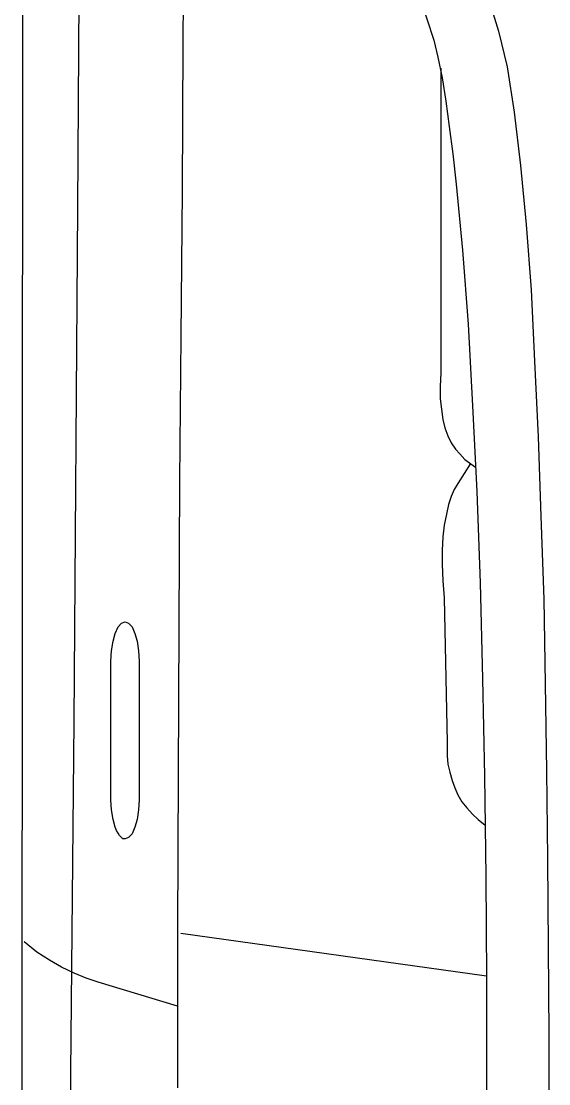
# Model space of a CAD drawing. Header units: inches. Extents: x 1457 to 6508, y 1058 to 4458.
# Drawn here: x 3016.43 to 3030.85, y 2494.89 to 2523.93 of the extents above; entities that cross this region are included whole.
import ezdxf

# ---------------------------------------------------------------- set-up
doc = ezdxf.new("R2010")
doc.units = ezdxf.units.IN

# ---------------------------------------------------------------- blocks, each defined once
blk = doc.blocks.new('A$C2EFE4C6E')
at = {"linetype": 'Continuous'}
for p, q in [((2.43174, 0.43427), (2.55414, 0.43524)), ((2.55414, 0.43524), (2.67278, 0.43524)), ((2.08639, 0.42544), (2.13878, 0.42791)), ((2.13878, 0.42791), (2.19405, 0.42985)), ((2.19405, 0.42985), (2.25168, 0.43184)), ((2.25168, 0.43184), (2.31028, 0.4328)), ((2.31028, 0.4328), (2.37076, 0.43377)), ((2.37076, 0.43377), (2.43174, 0.43427)), ((1.9916, 0.41957), (2.03683, 0.423)), ((2.03683, 0.423), (2.08639, 0.42544)), ((1.91348, 0.41124), (1.95064, 0.41565)), ((1.95064, 0.41565), (1.9916, 0.41957)), ((1.85725, 0.40046), (1.88205, 0.40631)), ((1.88205, 0.40631), (1.91348, 0.41124)), ((1.24708, 0.21222), (1.85725, 0.40046)), ((2.37456, 0.39065), (2.44413, 0.39162)), ((2.40456, 0.38624), (2.40838, 0.39112)), ((2.44413, 0.39162), (2.51461, 0.39212)), ((2.51318, 0.39212), (2.48366, 0.17989)), ((2.51461, 0.39212), (2.58511, 0.39212)), ((2.58511, 0.39212), (2.65514, 0.39212)), ((2.11735, 0.3823), (2.1769, 0.38526)), ((2.15451, 0.37692), (2.15994, 0.38442)), ((2.1769, 0.38526), (2.24025, 0.3877)), ((2.24025, 0.3877), (2.30693, 0.38917)), ((2.30693, 0.38917), (2.37456, 0.39065)), ((2.40076, 0.3823), (2.40456, 0.38624)), ((2.0092, 0.37545), (2.06065, 0.37936)), ((2.06065, 0.37936), (2.11735, 0.3823)), ((2.15068, 0.3735), (2.15451, 0.37692)), ((2.15738, 0.3809), (2.17118, 0.37204)), ((2.3922, 0.37497), (2.3965, 0.37839)), ((2.3965, 0.37839), (2.40076, 0.3823)), ((1.94254, 0.36859), (1.96349, 0.37104)), ((1.96349, 0.37104), (2.0092, 0.37545)), ((2.14306, 0.3676), (2.14736, 0.37056)), ((2.14736, 0.37056), (2.15068, 0.3735)), ((2.17118, 0.37204), (2.17546, 0.36955)), ((2.17546, 0.36955), (2.18023, 0.3676)), ((2.37743, 0.36811), (2.38266, 0.37005)), ((2.38266, 0.37005), (2.38743, 0.37204)), ((2.38743, 0.37204), (2.3922, 0.37497)), ((1.88966, 0.36125), (1.90586, 0.3637)), ((1.90586, 0.3637), (1.92348, 0.36615)), ((1.92348, 0.36615), (1.94254, 0.36859)), ((2.11974, 0.36076), (2.12686, 0.36171)), ((2.12686, 0.36171), (2.13259, 0.3632)), ((2.13259, 0.3632), (2.13831, 0.36516)), ((2.13831, 0.36516), (2.14306, 0.3676)), ((2.18023, 0.3676), (2.18595, 0.36565)), ((2.18595, 0.36565), (2.19261, 0.36416)), ((2.19261, 0.36416), (2.20023, 0.36271)), ((2.20023, 0.36271), (2.20834, 0.36171)), ((2.20834, 0.36171), (2.21786, 0.36125)), ((2.22738, 0.36125), (2.23883, 0.36171)), ((2.23883, 0.36171), (2.25073, 0.36271)), ((2.25073, 0.36271), (2.35099, 0.36466)), ((2.34789, 0.36466), (2.3541, 0.36466)), ((2.3541, 0.36466), (2.36029, 0.36466)), ((2.36029, 0.36466), (2.36601, 0.36516)), ((2.36601, 0.36516), (2.3717, 0.36665)), ((2.3717, 0.36665), (2.37743, 0.36811)), ((1.3309, 0.18182), (1.86346, 0.35536)), ((1.86346, 0.35536), (1.87538, 0.3583)), ((1.87538, 0.3583), (1.88966, 0.36125)), ((1.88305, 0.36025), (2.09449, 0.36025)), ((2.09449, 0.36025), (2.10401, 0.35977)), ((2.10401, 0.35977), (2.11258, 0.35977)), ((2.11258, 0.35977), (2.11974, 0.36076)), ((2.21786, 0.36125), (2.22738, 0.36125)), ((1.76104, 0.18182), (1.86584, 0.18136)), ((1.86584, 0.18136), (1.96824, 0.18085)), ((1.96824, 0.18085), (2.06924, 0.17989)), ((2.06924, 0.17989), (2.16926, 0.17892)), ((2.16926, 0.17892), (2.27025, 0.17841)), ((2.27025, 0.17841), (2.37363, 0.17791)), ((2.37363, 0.17791), (2.48031, 0.17744)), ((2.48031, 0.17744), (2.59084, 0.17744)), ((2.53416, 0.17744), (2.52271, 0.14017)), ((2.27074, 0.14606), (2.27549, 0.14801)), ((2.27549, 0.14801), (2.28073, 0.14949)), ((2.28073, 0.14949), (2.2874, 0.15049)), ((2.2874, 0.15049), (2.29455, 0.15095)), ((2.29455, 0.15095), (2.39078, 0.15095)), ((2.29455, 0.15095), (2.29455, 0.15095)), ((2.39078, 0.15095), (2.3979, 0.15049)), ((2.3979, 0.15049), (2.40456, 0.14949)), ((2.40456, 0.14949), (2.40981, 0.14801)), ((2.40981, 0.14801), (2.41459, 0.14606)), ((2.26739, 0.14115), (2.26834, 0.14362)), ((2.26834, 0.13871), (2.26739, 0.14115)), ((2.26834, 0.14362), (2.27074, 0.14606)), ((2.41459, 0.14606), (2.41696, 0.14362)), ((2.41696, 0.14362), (2.41791, 0.14115)), ((2.41791, 0.14115), (2.41791, 0.13967)), ((2.52271, 0.14017), (2.51748, 0.12254)), ((2.27074, 0.13626), (2.26834, 0.13871)), ((2.27549, 0.13427), (2.27074, 0.13626)), ((2.28073, 0.13282), (2.27549, 0.13427)), ((2.2874, 0.13184), (2.28073, 0.13282)), ((2.40456, 0.13282), (2.3979, 0.13184)), ((2.40981, 0.13427), (2.40456, 0.13282)), ((2.41221, 0.13529), (2.40981, 0.13427)), ((2.4141, 0.13626), (2.41221, 0.13529)), ((2.41554, 0.13724), (2.4141, 0.13626)), ((2.41696, 0.13871), (2.41554, 0.13724)), ((2.41791, 0.13967), (2.41696, 0.13871)), ((2.29455, 0.13136), (2.2874, 0.13184)), ((2.39078, 0.13136), (2.29455, 0.13136)), ((2.3979, 0.13184), (2.39078, 0.13136)), ((2.51748, 0.12254), (2.51461, 0.11419)), ((1.97969, 0.1083), (1.57145, 0.11079)), ((2.51461, 0.11419), (2.51129, 0.10586)), ((2.33646, 0.10586), (1.97969, 0.1083)), ((2.64511, 0.10291), (2.33646, 0.10586)), ((2.51129, 0.10586), (2.50699, 0.09705)), ((2.50699, 0.09705), (2.50224, 0.08871)), ((2.50224, 0.08871), (2.49651, 0.07987)), ((2.49651, 0.07987), (2.48936, 0.07107)), ((1.59195, 0.0701), (3.52018, 0.0691))]:
    blk.add_line(p, q, dxfattribs=at)

msp = doc.modelspace()

# ---------------------------------------------------------------- block references
at = {"xscale": 39.37007874015748, "yscale": 39.37007874015748, "zscale": 39.37007874015748, "rotation": 270}
msp.add_blockref('A$C2EFE4C6E', (3013.7137, 2596.7798), dxfattribs=at)

doc.saveas('drawing.dxf')
